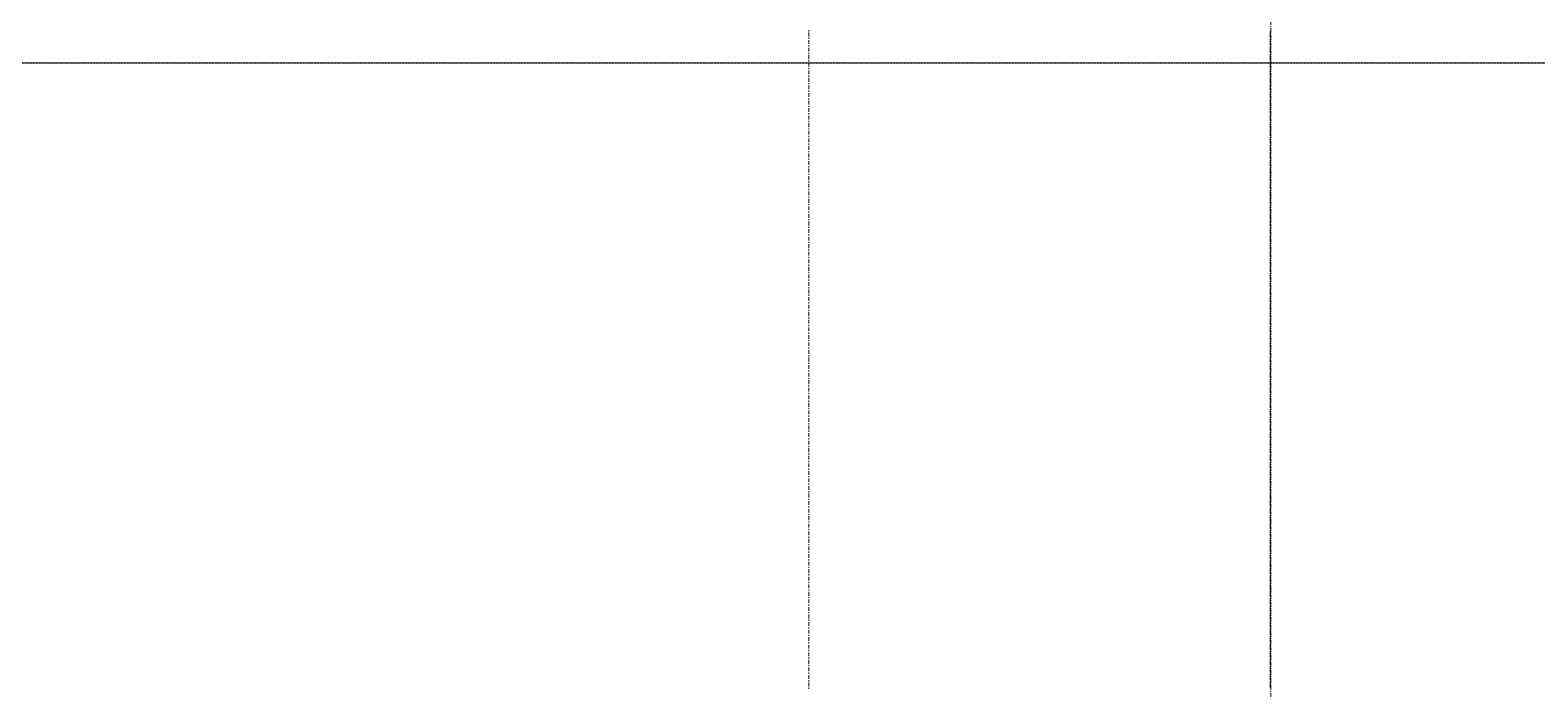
# Model space of a CAD drawing. Header units: millimetres. Extents: x -10178924 to 11692288, y -947381 to 58396.
# Drawn here: x 743743 to 748802, y -827158 to -824944 of the extents above; entities that cross this region are included whole.
import ezdxf

# ---------------------------------------------------------------- set-up
doc = ezdxf.new("R2010")
doc.units = ezdxf.units.MM
doc.linetypes.add('невидимая', pattern=[9.525, 6.35, -3.175])
doc.linetypes.add('осевая', pattern=[50.8, 31.75, -6.35, 6.35, -6.35])
doc.layers.add('PDF _Контур пол Подвал', color=7, linetype='Continuous', true_color=0xcd6928)
doc.layers.add('PDF _Размеры осевые', color=7, linetype='Continuous', true_color=0x5d6970)
doc.layers.add('Контур пол Подвал', color=7, linetype='Continuous', lineweight=9)
doc.layers.add('Размеры осевые', color=153, linetype='Continuous', lineweight=9)

# ---------------------------------------------------------------- blocks, each defined once
blk = doc.blocks.new('A$C5282721b')
at = {"layer": 'Контур пол Подвал', "color": 18, "linetype": 'невидимая', "true_color": 0x000000, "transparency": 33554687}
blk.add_line((14394.417, -44264.958), (36068.725, -44264.958), dxfattribs=at)
at = {"layer": 'Размеры осевые', "color": 251, "linetype": 'осевая', "ltscale": 0.5, "transparency": 33554687}
blk.add_line((25550, -58512.867), (25550, -4812.867), dxfattribs=at)

msp = doc.modelspace()

# ---------------------------------------------------------------- linework, layer by layer
at = {"layer": 'PDF _Контур пол Подвал', "lineweight": 9}
msp.add_lwpolyline([(736752, -826925.6), (736752, -825054.5), (758421.7, -825054.5)], dxfattribs=at)
at = {"layer": 'PDF _Размеры осевые', "lineweight": 9}
for points in [[(746357.5, -824948.7), (746357.5, -824944.4)], [(747906.9, -824969.8), (747906.9, -824952.9), (747906.9, -824948.7)], [(746357.5, -824965.6), (746357.5, -824952.9)], [(746357.5, -824974.1), (746357.5, -824969.8)], [(746357.5, -824991), (746357.5, -824978.3)], [(746357.5, -824999.5), (746357.5, -824995.2)], [(747906.9, -824995.2), (747906.9, -824978.3), (747906.9, -824974.1)], [(747906.9, -825020.6), (747906.9, -825003.7), (747906.9, -824999.5)], [(746357.5, -825016.4), (746357.5, -825003.7)], [(746357.5, -825024.9), (746357.5, -825020.6)], [(746357.5, -825041.8), (746357.5, -825029.1)], [(746357.5, -825050.3), (746357.5, -825046)], [(747906.9, -825046), (747906.9, -825029.1), (747906.9, -825024.9)], [(747906.9, -825071.4), (747906.9, -825054.5), (747906.9, -825050.3)], [(746357.5, -825067.2), (746357.5, -825054.5)], [(746357.5, -825075.7), (746357.5, -825071.4)], [(746357.5, -825092.6), (746357.5, -825079.9)], [(746357.5, -825101.1), (746357.5, -825096.8)], [(747906.9, -825096.8), (747906.9, -825079.9), (747906.9, -825075.7)], [(747906.9, -825122.2), (747906.9, -825105.3), (747906.9, -825101.1)], [(746357.5, -825118), (746357.5, -825105.3)], [(746357.5, -825126.5), (746357.5, -825122.2)], [(746357.5, -825143.4), (746357.5, -825130.7)], [(746357.5, -825151.9), (746357.5, -825147.6)], [(747906.9, -825147.6), (747906.9, -825130.7), (747906.9, -825126.5)], [(747906.9, -825173), (747906.9, -825156.1), (747906.9, -825151.9)], [(746357.5, -825168.8), (746357.5, -825156.1)], [(746357.5, -825177.3), (746357.5, -825173)], [(746357.5, -825194.2), (746357.5, -825181.5)], [(746357.5, -825202.7), (746357.5, -825198.4)], [(747906.9, -825198.4), (747906.9, -825181.5), (747906.9, -825177.3)], [(746357.5, -825219.6), (746357.5, -825206.9)], [(746357.5, -825228.1), (746357.5, -825223.8)], [(746357.5, -825245), (746357.5, -825232.3)], [(746357.5, -825253.5), (746357.5, -825249.2)], [(747906.9, -825223.8), (747906.9, -825206.9), (747906.9, -825202.7)], [(747906.9, -825249.2), (747906.9, -825232.3), (747906.9, -825228.1)], [(746357.5, -825270.4), (746357.5, -825257.7)], [(746357.5, -825278.9), (746357.5, -825274.6)], [(746357.5, -825295.8), (746357.5, -825283.1)], [(746357.5, -825304.3), (746357.5, -825300)], [(747906.9, -825274.6), (747906.9, -825257.7), (747906.9, -825253.5)], [(747906.9, -825300), (747906.9, -825283.1), (747906.9, -825278.9)], [(746357.5, -825321.2), (746357.5, -825308.5)], [(746357.5, -825329.7), (746357.5, -825325.4)], [(746357.5, -825346.6), (746357.5, -825333.9)], [(746357.5, -825355.1), (746357.5, -825350.8)], [(747906.9, -825325.4), (747906.9, -825308.5), (747906.9, -825304.3)], [(747906.9, -825350.8), (747906.9, -825333.9), (747906.9, -825329.7)], [(746357.5, -825372), (746357.5, -825359.3)], [(746357.5, -825380.5), (746357.5, -825376.2)], [(746357.5, -825397.4), (746357.5, -825384.7)], [(746357.5, -825405.9), (746357.5, -825401.6)], [(747906.9, -825376.2), (747906.9, -825359.3), (747906.9, -825355.1)], [(747906.9, -825401.6), (747906.9, -825384.7), (747906.9, -825380.5)], [(746357.5, -825422.8), (746357.5, -825410.1)], [(746357.5, -825431.3), (746357.5, -825427)], [(746357.5, -825448.2), (746357.5, -825435.5)], [(746357.5, -825456.7), (746357.5, -825452.4)], [(747906.9, -825427), (747906.9, -825410.1), (747906.9, -825405.9)], [(747906.9, -825452.4), (747906.9, -825435.5), (747906.9, -825431.3)], [(746357.5, -825473.6), (746357.5, -825460.9)], [(746357.5, -825482.1), (746357.5, -825477.8)], [(746357.5, -825499), (746357.5, -825486.3)], [(746357.5, -825507.5), (746357.5, -825503.2)], [(747906.9, -825477.8), (747906.9, -825460.9), (747906.9, -825456.7)], [(747906.9, -825503.2), (747906.9, -825486.3), (747906.9, -825482.1)], [(746357.5, -825524.4), (746357.5, -825511.7)], [(746357.5, -825532.9), (746357.5, -825528.6)], [(746357.5, -825549.8), (746357.5, -825537.1)], [(746357.5, -825558.3), (746357.5, -825554)], [(747906.9, -825528.6), (747906.9, -825511.7), (747906.9, -825507.5)], [(747906.9, -825554), (747906.9, -825537.1), (747906.9, -825532.9)], [(746357.5, -825575.2), (746357.5, -825562.5)], [(746357.5, -825583.7), (746357.5, -825579.4)], [(746357.5, -825600.6), (746357.5, -825587.9)], [(746357.5, -825609.1), (746357.5, -825604.8)], [(747906.9, -825579.4), (747906.9, -825562.5), (747906.9, -825558.3)], [(747906.9, -825604.8), (747906.9, -825587.9), (747906.9, -825583.7)], [(746357.5, -825626), (746357.5, -825613.3)], [(746357.5, -825634.5), (746357.5, -825630.2)], [(746357.5, -825651.4), (746357.5, -825638.7)], [(746357.5, -825659.9), (746357.5, -825655.6)], [(747906.9, -825630.2), (747906.9, -825613.3), (747906.9, -825609.1)], [(747906.9, -825655.6), (747906.9, -825638.7), (747906.9, -825634.5)], [(746357.5, -825676.8), (746357.5, -825664.1)], [(746357.5, -825685.3), (746357.5, -825681)], [(746357.5, -825702.2), (746357.5, -825689.5)], [(746357.5, -825710.7), (746357.5, -825706.4)], [(747906.9, -825681), (747906.9, -825664.1), (747906.9, -825659.9)], [(747906.9, -825706.4), (747906.9, -825689.5), (747906.9, -825685.3)], [(746357.5, -825727.6), (746357.5, -825714.9)], [(746357.5, -825736.1), (746357.5, -825731.8)], [(746357.5, -825753), (746357.5, -825740.3)], [(746357.5, -825761.5), (746357.5, -825757.2)], [(747906.9, -825731.8), (747906.9, -825714.9), (747906.9, -825710.7)], [(747906.9, -825757.2), (747906.9, -825740.3), (747906.9, -825736.1)], [(746357.5, -825778.4), (746357.5, -825765.7)], [(746357.5, -825786.9), (746357.5, -825782.6)], [(746357.5, -825803.8), (746357.5, -825791.1)], [(746357.5, -825812.3), (746357.5, -825808)], [(747906.9, -825782.6), (747906.9, -825765.7), (747906.9, -825761.5)], [(747906.9, -825808), (747906.9, -825791.1), (747906.9, -825786.9)], [(746357.5, -825829.2), (746357.5, -825816.5)], [(746357.5, -825837.7), (746357.5, -825833.4)], [(746357.5, -825854.6), (746357.5, -825841.9)], [(746357.5, -825863.1), (746357.5, -825858.8)], [(747906.9, -825833.4), (747906.9, -825816.5), (747906.9, -825812.3)], [(747906.9, -825858.8), (747906.9, -825841.9), (747906.9, -825837.7)], [(746357.5, -825880), (746357.5, -825867.3)], [(746357.5, -825888.5), (746357.5, -825884.2)], [(746357.5, -825905.4), (746357.5, -825892.7)], [(746357.5, -825913.9), (746357.5, -825909.6)], [(747906.9, -825884.2), (747906.9, -825867.3), (747906.9, -825863.1)], [(747906.9, -825909.6), (747906.9, -825892.7), (747906.9, -825888.5)], [(746357.5, -825930.8), (746357.5, -825918.1)], [(746357.5, -825939.3), (746357.5, -825935)], [(746357.5, -825956.2), (746357.5, -825943.5)], [(746357.5, -825964.7), (746357.5, -825960.4)], [(747906.9, -825935), (747906.9, -825918.1), (747906.9, -825913.9)], [(747906.9, -825960.4), (747906.9, -825943.5), (747906.9, -825939.3)], [(746357.5, -825981.6), (746357.5, -825968.9)], [(746357.5, -825990.1), (746357.5, -825985.8)], [(746357.5, -826007), (746357.5, -825994.3)], [(746357.5, -826015.5), (746357.5, -826011.2)], [(747906.9, -825985.8), (747906.9, -825968.9), (747906.9, -825964.7)], [(747906.9, -826011.2), (747906.9, -825994.3), (747906.9, -825990.1)], [(746357.5, -826032.4), (746357.5, -826019.7)], [(746357.5, -826040.9), (746357.5, -826036.6)], [(746357.5, -826057.8), (746357.5, -826045.1)], [(746357.5, -826066.3), (746357.5, -826062)], [(747906.9, -826036.6), (747906.9, -826019.7), (747906.9, -826015.5)], [(747906.9, -826062), (747906.9, -826045.1), (747906.9, -826040.9)], [(746357.5, -826083.2), (746357.5, -826070.5)], [(746357.5, -826091.7), (746357.5, -826087.4)], [(746357.5, -826108.6), (746357.5, -826095.9)], [(746357.5, -826117.1), (746357.5, -826112.8)], [(747906.9, -826087.4), (747906.9, -826070.5), (747906.9, -826066.3)], [(747906.9, -826112.8), (747906.9, -826095.9), (747906.9, -826091.7)], [(746357.5, -826134), (746357.5, -826121.3)], [(746357.5, -826142.5), (746357.5, -826138.2)], [(746357.5, -826159.4), (746357.5, -826146.7)], [(746357.5, -826167.9), (746357.5, -826163.6)], [(747906.9, -826138.2), (747906.9, -826121.3), (747906.9, -826117.1)], [(747906.9, -826163.6), (747906.9, -826146.7), (747906.9, -826142.5)], [(746357.5, -826184.8), (746357.5, -826172.1)], [(746357.5, -826193.3), (746357.5, -826189)], [(746357.5, -826210.2), (746357.5, -826197.5)], [(747906.9, -826189), (747906.9, -826172.1), (747906.9, -826167.9)], [(747906.9, -826214.4), (747906.9, -826197.5), (747906.9, -826193.3)], [(746357.5, -826218.7), (746357.5, -826214.4)], [(746357.5, -826235.6), (746357.5, -826222.9)], [(746357.5, -826244.1), (746357.5, -826239.8)], [(746357.5, -826261), (746357.5, -826248.3)], [(747906.9, -826239.8), (747906.9, -826222.9), (747906.9, -826218.7)], [(747906.9, -826265.2), (747906.9, -826248.3), (747906.9, -826244.1)], [(746357.5, -826269.5), (746357.5, -826265.2)], [(746357.5, -826286.4), (746357.5, -826273.7)], [(746357.5, -826294.9), (746357.5, -826290.6)], [(746357.5, -826311.8), (746357.5, -826299.1)], [(747906.9, -826290.6), (747906.9, -826273.7), (747906.9, -826269.5)], [(747906.9, -826316), (747906.9, -826299.1), (747906.9, -826294.9)], [(746357.5, -826320.3), (746357.5, -826316)], [(746357.5, -826337.2), (746357.5, -826324.5)], [(746357.5, -826345.7), (746357.5, -826341.4)], [(746357.5, -826362.6), (746357.5, -826349.9)], [(747906.9, -826341.4), (747906.9, -826324.5), (747906.9, -826320.3)], [(747906.9, -826366.8), (747906.9, -826349.9), (747906.9, -826345.7)], [(746357.5, -826371.1), (746357.5, -826366.8)], [(746357.5, -826388), (746357.5, -826375.3)], [(746357.5, -826396.5), (746357.5, -826392.2)], [(746357.5, -826413.4), (746357.5, -826400.7)], [(747906.9, -826392.2), (747906.9, -826375.3), (747906.9, -826371.1)], [(747906.9, -826417.6), (747906.9, -826400.7), (747906.9, -826396.5)], [(746357.5, -826421.9), (746357.5, -826417.6)], [(746357.5, -826438.8), (746357.5, -826426.1)], [(746357.5, -826447.3), (746357.5, -826443)], [(746357.5, -826464.2), (746357.5, -826451.5)], [(747906.9, -826443), (747906.9, -826426.1), (747906.9, -826421.9)], [(747906.9, -826468.4), (747906.9, -826451.5), (747906.9, -826447.3)], [(746357.5, -826472.7), (746357.5, -826468.4)], [(746357.5, -826489.6), (746357.5, -826476.9)], [(746357.5, -826498.1), (746357.5, -826493.8)], [(746357.5, -826515), (746357.5, -826502.3)], [(747906.9, -826493.8), (747906.9, -826476.9), (747906.9, -826472.7)], [(747906.9, -826519.2), (747906.9, -826502.3), (747906.9, -826498.1)], [(746357.5, -826523.5), (746357.5, -826519.2)], [(746357.5, -826540.4), (746357.5, -826527.7)], [(746357.5, -826548.9), (746357.5, -826544.6)], [(746357.5, -826565.8), (746357.5, -826553.1)], [(747906.9, -826544.6), (747906.9, -826527.7), (747906.9, -826523.5)], [(747906.9, -826570), (747906.9, -826553.1), (747906.9, -826548.9)], [(746357.5, -826574.3), (746357.5, -826570)], [(746357.5, -826591.2), (746357.5, -826578.5)], [(746357.5, -826599.7), (746357.5, -826595.4)], [(746357.5, -826616.6), (746357.5, -826603.9)], [(747906.9, -826595.4), (747906.9, -826578.5), (747906.9, -826574.3)], [(747906.9, -826620.8), (747906.9, -826603.9), (747906.9, -826599.7)], [(746357.5, -826625.1), (746357.5, -826620.8)], [(746357.5, -826642), (746357.5, -826629.3)], [(746357.5, -826650.5), (746357.5, -826646.2)], [(746357.5, -826667.4), (746357.5, -826654.7)], [(747906.9, -826646.2), (747906.9, -826629.3), (747906.9, -826625.1)], [(747906.9, -826671.6), (747906.9, -826654.7), (747906.9, -826650.5)], [(746357.5, -826675.9), (746357.5, -826671.6)], [(746357.5, -826692.8), (746357.5, -826680.1)], [(746357.5, -826701.3), (746357.5, -826697)], [(746357.5, -826718.2), (746357.5, -826705.5)], [(747906.9, -826697), (747906.9, -826680.1), (747906.9, -826675.9)], [(747906.9, -826722.4), (747906.9, -826705.5), (747906.9, -826701.3)], [(746357.5, -826726.7), (746357.5, -826722.4)], [(746357.5, -826743.6), (746357.5, -826730.9)], [(746357.5, -826752.1), (746357.5, -826747.8)], [(746357.5, -826769), (746357.5, -826756.3)], [(747906.9, -826747.8), (747906.9, -826730.9), (747906.9, -826726.7)], [(747906.9, -826773.2), (747906.9, -826756.3), (747906.9, -826752.1)], [(746357.5, -826777.5), (746357.5, -826773.2)], [(746357.5, -826794.4), (746357.5, -826781.7)], [(746357.5, -826802.9), (746357.5, -826798.6)], [(746357.5, -826819.8), (746357.5, -826807.1)], [(747906.9, -826798.6), (747906.9, -826781.7), (747906.9, -826777.5)], [(747906.9, -826824), (747906.9, -826807.1), (747906.9, -826802.9)], [(746357.5, -826828.3), (746357.5, -826824)], [(746357.5, -826845.2), (746357.5, -826832.5)], [(746357.5, -826853.7), (746357.5, -826849.4)], [(746357.5, -826870.6), (746357.5, -826857.9)], [(747906.9, -826849.4), (747906.9, -826832.5), (747906.9, -826828.3)], [(747906.9, -826874.8), (747906.9, -826857.9), (747906.9, -826853.7)], [(746357.5, -826879.1), (746357.5, -826874.8)], [(746357.5, -826896), (746357.5, -826883.3)], [(746357.5, -826904.5), (746357.5, -826900.2)], [(746357.5, -826921.4), (746357.5, -826908.7)], [(747906.9, -826900.2), (747906.9, -826883.3), (747906.9, -826879.1)], [(747906.9, -826925.6), (747906.9, -826908.7), (747906.9, -826904.5)], [(746357.5, -826929.9), (746357.5, -826925.6)], [(746357.5, -826946.8), (746357.5, -826934.1)], [(746357.5, -826955.3), (746357.5, -826951)], [(746357.5, -826972.2), (746357.5, -826959.5)], [(747906.9, -826951), (747906.9, -826934.1), (747906.9, -826929.9)], [(747906.9, -826976.4), (747906.9, -826959.5), (747906.9, -826955.3)], [(746357.5, -826980.7), (746357.5, -826976.4)], [(746357.5, -826997.6), (746357.5, -826984.9)], [(746357.5, -827006.1), (746357.5, -827001.8)], [(746357.5, -827023), (746357.5, -827010.3)], [(747906.9, -827001.8), (747906.9, -826984.9), (747906.9, -826980.7)], [(747906.9, -827027.2), (747906.9, -827010.3), (747906.9, -827006.1)], [(746357.5, -827031.5), (746357.5, -827027.2)], [(746357.5, -827048.4), (746357.5, -827035.7)], [(746357.5, -827056.9), (746357.5, -827052.6)], [(746357.5, -827073.8), (746357.5, -827061.1)], [(747906.9, -827052.6), (747906.9, -827035.7), (747906.9, -827031.5)], [(747906.9, -827078), (747906.9, -827061.1), (747906.9, -827056.9)], [(746357.5, -827082.3), (746357.5, -827078)], [(746357.5, -827099.2), (746357.5, -827086.5)], [(746357.5, -827107.7), (746357.5, -827103.4)], [(746357.5, -827124.6), (746357.5, -827111.9)], [(747906.9, -827103.4), (747906.9, -827086.5), (747906.9, -827082.3)], [(747906.9, -827128.8), (747906.9, -827111.9), (747906.9, -827107.7)], [(746357.5, -827133.1), (746357.5, -827128.8)], [(746357.5, -827150), (746357.5, -827137.3)], [(746357.5, -827158.5), (746357.5, -827154.2)], [(747906.9, -827154.2), (747906.9, -827137.3), (747906.9, -827133.1)]]:
    msp.add_lwpolyline(points, dxfattribs=at)

# ---------------------------------------------------------------- block references
msp.add_blockref('A$C5282721b', (722358.6, -780790.4))

doc.saveas('drawing.dxf')
